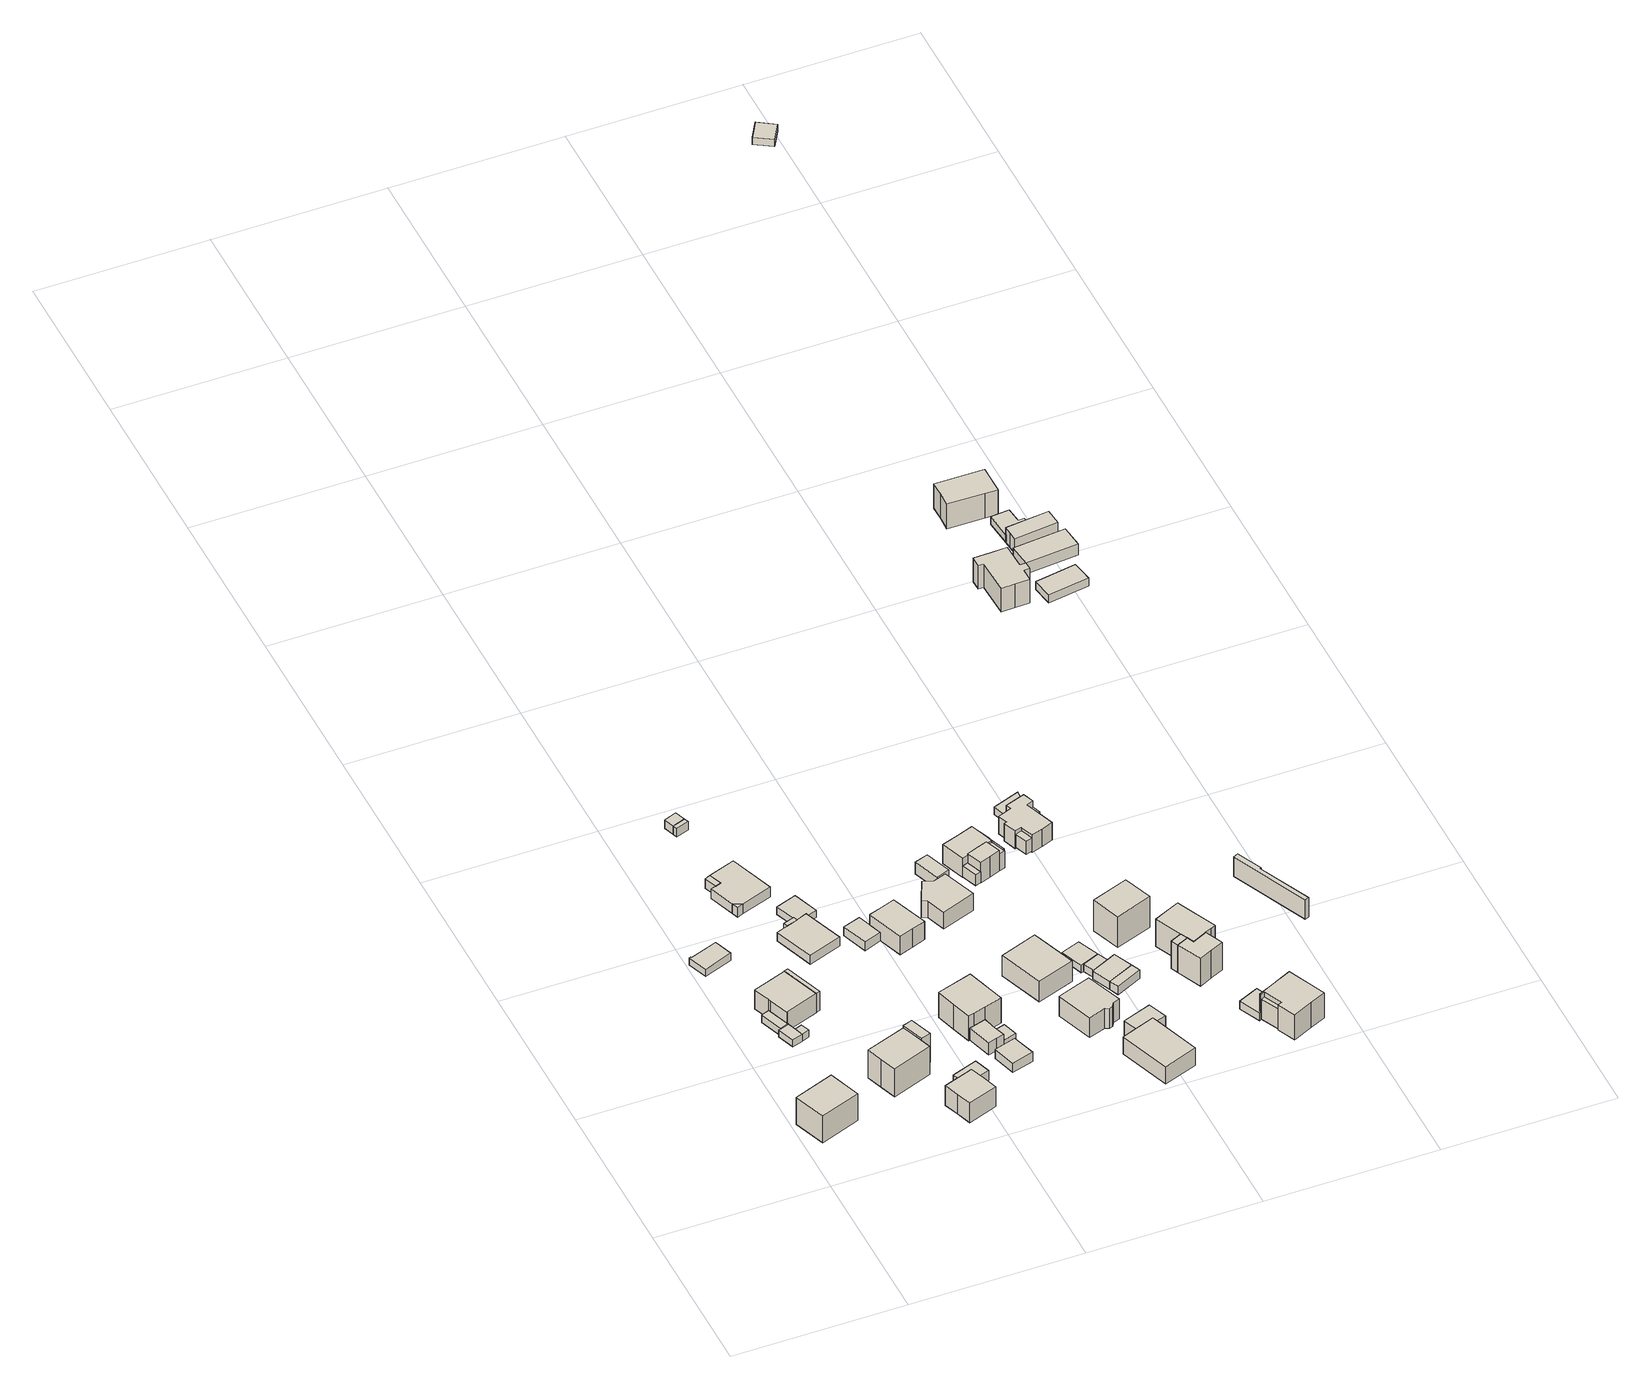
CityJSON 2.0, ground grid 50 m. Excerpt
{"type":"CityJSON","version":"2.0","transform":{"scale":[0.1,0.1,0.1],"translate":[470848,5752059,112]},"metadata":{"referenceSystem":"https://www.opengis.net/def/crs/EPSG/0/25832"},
"CityObjects":{
"building1":{"type":"Building","attributes":{"Gemeindeschluessel":"05754036","BezugspunktDach":"2000","function":"31001_1010","measuredHeight":11.87},"address":[{"country":"Germany","locality":"Schloß Holte-Stukenbrock","thoroughfareNumber":"182","thoroughfareName":"St.-Heinrich-Straße"}],"geometry":[{"type":"Solid","lod":"1","boundaries":[[[[0,1,2,3]],[[4,5,6,7]],[[4,7,3,2]],[[5,4,2,1]],[[6,5,1,0]],[[7,6,0,3]]]]}]},
"building2":{"type":"Building","attributes":{"Gemeindeschluessel":"05754036","BezugspunktDach":"2000","function":"51009_1610","measuredHeight":2.58},"address":[{"country":"Germany"}],"geometry":[{"type":"Solid","lod":"1","boundaries":[[[[8,9,10,11,12,13]],[[14,15,16,17,18,19]],[[14,19,13,12]],[[15,14,12,11]],[[16,15,11,10]],[[17,16,10,9]],[[18,17,9,8]],[[19,18,8,13]]]]}]},
"building3":{"type":"Building","attributes":{"Gemeindeschluessel":"05754036","BezugspunktDach":"2000","function":"51009_1611","measuredHeight":2.61},"address":[{"country":"Germany"}],"geometry":[{"type":"Solid","lod":"1","boundaries":[[[[20,21,22,23,24,25,26]],[[27,28,17,29,16,30,31]],[[27,31,26,25]],[[28,27,25,24]],[[17,28,24,23]],[[29,17,23,22]],[[16,29,22,21]],[[30,16,21,20]],[[31,30,20,26]]]]}]},
"building4":{"type":"Building","attributes":{"Gemeindeschluessel":"05754036","BezugspunktDach":"2000","function":"31001_2723","measuredHeight":2.62},"address":[{"country":"Germany","locality":"Schloß Holte-Stukenbrock","thoroughfareNumber":"187","thoroughfareName":"St.-Heinrich-Straße"}],"geometry":[{"type":"Solid","lod":"1","boundaries":[[[[32,20,26,33]],[[31,30,34,35]],[[31,35,33,26]],[[30,31,26,20]],[[34,30,20,32]],[[35,34,32,33]]]]}]},
"building5":{"type":"Building","attributes":{"Gemeindeschluessel":"05754036","BezugspunktDach":"2100","function":"31001_2463","measuredHeight":2.5,"storeysAboveGround":1},"address":[{"country":"Germany","locality":"Schloß Holte-Stukenbrock","thoroughfareNumber":"187a","thoroughfareName":"St.-Heinrich-Straße"}],"geometry":[{"type":"Solid","lod":"1","boundaries":[[[[36,37,38,39,40,41]],[[42,43,44,45,46,47]],[[42,47,41,40]],[[43,42,40,39]],[[44,43,39,38]],[[45,44,38,37]],[[46,45,37,36]],[[47,46,36,41]]]]}]},
"building6":{"type":"Building","attributes":{"Gemeindeschluessel":"05754036","BezugspunktDach":"2000","function":"31001_1010","measuredHeight":8.91,"storeysAboveGround":1},"address":[{"country":"Germany","locality":"Schloß Holte-Stukenbrock","thoroughfareNumber":"187","thoroughfareName":"St.-Heinrich-Straße"}],"geometry":[{"type":"Solid","lod":"1","boundaries":[[[[48,49,50,51,52,53,54,55]],[[56,57,58,59,60,61,62,63]],[[56,63,55,54]],[[57,56,54,53]],[[58,57,53,52]],[[59,58,52,51]],[[60,59,51,50]],[[61,60,50,49]],[[62,61,49,48]],[[63,62,48,55]]]]}]},
"building7":{"type":"Building","attributes":{"Gemeindeschluessel":"05754036","BezugspunktDach":"2000","function":"31001_1010","measuredHeight":11.39},"address":[{"country":"Germany","locality":"Schloß Holte-Stukenbrock","thoroughfareNumber":"184","thoroughfareName":"St.-Heinrich-Straße"}],"geometry":[{"type":"Solid","lod":"1","boundaries":[[[[64,65,66,67,68,69]],[[70,71,72,73,74,75]],[[70,75,69,68]],[[71,70,68,67]],[[72,71,67,66]],[[73,72,66,65]],[[74,73,65,64]],[[75,74,64,69]]]]}]},
"building8":{"type":"Building","attributes":{"Gemeindeschluessel":"05754036","BezugspunktDach":"2000","function":"51009_1610","measuredHeight":8.88},"address":[{"country":"Germany"}],"geometry":[{"type":"Solid","lod":"1","boundaries":[[[[76,77,78,79]],[[80,81,82,83]],[[80,83,79,78]],[[81,80,78,77]],[[82,81,77,76]],[[83,82,76,79]]]]}]},
"building9":{"type":"Building","attributes":{"Gemeindeschluessel":"05754036","BezugspunktDach":"2000","function":"31001_1010","measuredHeight":9.12},"address":[{"country":"Germany","locality":"Schloß Holte-Stukenbrock","thoroughfareNumber":"184a","thoroughfareName":"St.-Heinrich-Straße"}],"geometry":[{"type":"Solid","lod":"1","boundaries":[[[[84,85,86,87,88,89,90,91]],[[92,93,94,95,96,97,98,99]],[[92,99,91,90]],[[93,92,90,89]],[[94,93,89,88]],[[95,94,88,87]],[[96,95,87,86]],[[97,96,86,85]],[[98,97,85,84]],[[99,98,84,91]]]]}]},
"building10":{"type":"Building","attributes":{"Gemeindeschluessel":"05754036","BezugspunktDach":"2000","function":"31001_2723","measuredHeight":13.67},"address":[{"country":"Germany","locality":"Schloß Holte-Stukenbrock","thoroughfareNumber":"184","thoroughfareName":"St.-Heinrich-Straße"}],"geometry":[{"type":"Solid","lod":"1","boundaries":[[[[100,101,102,103]],[[104,105,106,107]],[[104,107,103,102]],[[105,104,102,101]],[[106,105,101,100]],[[107,106,100,103]]]]}]},
"building11":{"type":"Building","attributes":{"Gemeindeschluessel":"05754036","BezugspunktDach":"2000","function":"51009_1610","measuredHeight":3.2},"address":[{"country":"Germany"}],"geometry":[{"type":"Solid","lod":"1","boundaries":[[[[108,109,110,111]],[[112,113,114,115]],[[112,115,111,110]],[[113,112,110,109]],[[114,113,109,108]],[[115,114,108,111]]]]}]},
"building12":{"type":"Building","attributes":{"Gemeindeschluessel":"05754036","BezugspunktDach":"2000","function":"31001_2463","measuredHeight":3.48},"address":[{"country":"Germany","locality":"Schloß Holte-Stukenbrock","thoroughfareNumber":"184a","thoroughfareName":"St.-Heinrich-Straße"}],"geometry":[{"type":"Solid","lod":"1","boundaries":[[[[116,117,118,119,120,121]],[[122,123,124,125,126,127]],[[122,127,121,120]],[[123,122,120,119]],[[124,123,119,118]],[[125,124,118,117]],[[126,125,117,116]],[[127,126,116,121]]]]}]},
"building13":{"type":"Building","attributes":{"Gemeindeschluessel":"05754036","function":"31001_1010"},"address":[{"country":"Germany","locality":"Schloß Holte-Stukenbrock","thoroughfareNumber":"189a","thoroughfareName":"St.-Heinrich-Straße"}],"children":["building13-1","building13-2"]},
"building13-1":{"type":"BuildingPart","attributes":{"BezugspunktDach":"2000","measuredHeight":3.27,"storeysAboveGround":1},"parents":["building13"],"geometry":[{"type":"Solid","lod":"1","boundaries":[[[[128,108,111,129,130,131,132]],[[133,134,135,115,114,136,137]],[[133,137,132,131]],[[134,133,131,130]],[[135,134,130,129]],[[115,135,129,111]],[[114,115,111,108]],[[136,114,108,128]],[[137,136,128,132]]]]}]},
"building13-2":{"type":"BuildingPart","attributes":{"BezugspunktDach":"2000","measuredHeight":3.32,"storeysAboveGround":1},"address":[{"country":"Germany","locality":"Schloß Holte-Stukenbrock","thoroughfareNumber":"189a","thoroughfareName":"St.-Heinrich-Straße"}],"parents":["building13"],"geometry":[{"type":"Solid","lod":"1","boundaries":[[[[130,138,131]],[[139,134,133]],[[139,133,131,138]],[[134,139,138,130]],[[133,134,130,131]]]]}]},
"building14":{"type":"Building","attributes":{"Gemeindeschluessel":"05754036","BezugspunktDach":"2100","function":"51009_1610","measuredHeight":3},"address":[{"country":"Germany"}],"geometry":[{"type":"Solid","lod":"1","boundaries":[[[[140,141,142,143]],[[144,145,146,147]],[[144,147,143,142]],[[145,144,142,141]],[[146,145,141,140]],[[147,146,140,143]]]]}]},
"building15":{"type":"Building","attributes":{"Gemeindeschluessel":"05754036","BezugspunktDach":"2000","function":"31001_1010","measuredHeight":2.98,"storeysAboveGround":2},"address":[{"country":"Germany","locality":"Schloß Holte-Stukenbrock","thoroughfareNumber":"189","thoroughfareName":"St.-Heinrich-Straße"}],"geometry":[{"type":"Solid","lod":"1","boundaries":[[[[148,149,143,150,151,152]],[[153,154,147,155,156,157]],[[153,157,152,151]],[[154,153,151,150]],[[147,154,150,143]],[[155,147,143,149]],[[156,155,149,148]],[[157,156,148,152]]]]}]},
"building16":{"type":"Building","attributes":{"Gemeindeschluessel":"05754036","BezugspunktDach":"2100","function":"31001_1313","measuredHeight":3.04,"storeysAboveGround":1},"address":[{"country":"Germany","locality":"Schloß Holte-Stukenbrock","thoroughfareNumber":"189a","thoroughfareName":"St.-Heinrich-Straße"}],"geometry":[{"type":"Solid","lod":"1","boundaries":[[[[158,159,160,161]],[[162,163,164,165]],[[162,165,161,160]],[[163,162,160,159]],[[164,163,159,158]],[[165,164,158,161]]]]}]},
"building17":{"type":"Building","attributes":{"Gemeindeschluessel":"05754036","BezugspunktDach":"2100","function":"51009_1610","measuredHeight":2.96},"address":[{"country":"Germany"}],"geometry":[{"type":"Solid","lod":"1","boundaries":[[[[161,160,166,167]],[[168,162,165,169]],[[168,169,167,166]],[[162,168,166,160]],[[165,162,160,161]],[[169,165,161,167]]]]}]},
"building18":{"type":"Building","attributes":{"Gemeindeschluessel":"05754036","BezugspunktDach":"2100","function":"31001_2463","measuredHeight":2.5,"storeysAboveGround":1},"address":[{"country":"Germany","locality":"Schloß Holte-Stukenbrock","thoroughfareNumber":"189","thoroughfareName":"St.-Heinrich-Straße"}],"geometry":[{"type":"Solid","lod":"1","boundaries":[[[[170,171,172,173,174,175]],[[156,155,147,176,177,178]],[[156,178,175,174]],[[155,156,174,173]],[[147,155,173,172]],[[176,147,172,171]],[[177,176,171,170]],[[178,177,170,175]]]]}]},
"building19":{"type":"Building","attributes":{"Gemeindeschluessel":"05754036","BezugspunktDach":"2000","function":"31001_2724","measuredHeight":5.1,"storeysAboveGround":1},"address":[{"country":"Germany","locality":"Schloß Holte-Stukenbrock","thoroughfareNumber":"186","thoroughfareName":"St.-Heinrich-Straße"}],"geometry":[{"type":"Solid","lod":"1","boundaries":[[[[179,180,181,182,183,184,185]],[[186,187,188,189,190,191,192]],[[186,192,185,184]],[[187,186,184,183]],[[188,187,183,182]],[[189,188,182,181]],[[190,189,181,180]],[[191,190,180,179]],[[192,191,179,185]]]]}]},
"building20":{"type":"Building","attributes":{"Gemeindeschluessel":"05754036","BezugspunktDach":"2000","function":"31001_2463","measuredHeight":3.83,"storeysAboveGround":1},"address":[{"country":"Germany","locality":"Schloß Holte-Stukenbrock","thoroughfareNumber":"186","thoroughfareName":"St.-Heinrich-Straße"}],"geometry":[{"type":"Solid","lod":"1","boundaries":[[[[193,194,195,196]],[[197,198,199,200]],[[197,200,196,195]],[[198,197,195,194]],[[199,198,194,193]],[[200,199,193,196]]]]}]},
"building21":{"type":"Building","attributes":{"Gemeindeschluessel":"05754036","BezugspunktDach":"2000","function":"31001_2463","measuredHeight":2.91,"storeysAboveGround":1},"address":[{"country":"Germany","locality":"Schloß Holte-Stukenbrock","thoroughfareNumber":"191","thoroughfareName":"St.-Heinrich-Straße"}],"geometry":[{"type":"Solid","lod":"1","boundaries":[[[[201,202,203,204,205,206]],[[207,208,209,210,211,212]],[[207,212,206,205]],[[208,207,205,204]],[[209,208,204,203]],[[210,209,203,202]],[[211,210,202,201]],[[212,211,201,206]]]]}]},
"building22":{"type":"Building","attributes":{"Gemeindeschluessel":"05754036","BezugspunktDach":"2000","function":"31001_1010","measuredHeight":10.75,"storeysAboveGround":2},"address":[{"country":"Germany","locality":"Schloß Holte-Stukenbrock","thoroughfareNumber":"186","thoroughfareName":"St.-Heinrich-Straße"}],"geometry":[{"type":"Solid","lod":"1","boundaries":[[[[213,214,215,216,217,218,219,220,221]],[[222,223,224,225,226,227,228,229,230]],[[222,230,221,220]],[[223,222,220,219]],[[224,223,219,218]],[[225,224,218,217]],[[226,225,217,216]],[[227,226,216,215]],[[228,227,215,214]],[[229,228,214,213]],[[230,229,213,221]]]]}]},
"building23":{"type":"Building","attributes":{"Gemeindeschluessel":"05754036","BezugspunktDach":"2000","function":"51009_1610","measuredHeight":2.76},"address":[{"country":"Germany"}],"geometry":[{"type":"Solid","lod":"1","boundaries":[[[[231,232,233,234]],[[191,190,235,236]],[[191,236,234,233]],[[190,191,233,232]],[[235,190,232,231]],[[236,235,231,234]]]]}]},
"building24":{"type":"Building","attributes":{"Gemeindeschluessel":"05754036","BezugspunktDach":"2000","function":"31001_1010","measuredHeight":8.39,"storeysAboveGround":1},"address":[{"country":"Germany","locality":"Schloß Holte-Stukenbrock","thoroughfareNumber":"191","thoroughfareName":"St.-Heinrich-Straße"}],"geometry":[{"type":"Solid","lod":"1","boundaries":[[[[237,238,239,240,241,242,243]],[[244,245,246,247,248,249,250]],[[244,250,243,242]],[[245,244,242,241]],[[246,245,241,240]],[[247,246,240,239]],[[248,247,239,238]],[[249,248,238,237]],[[250,249,237,243]]]]}]},
"building25":{"type":"Building","attributes":{"Gemeindeschluessel":"05754036","BezugspunktDach":"2100","function":"31001_1010","measuredHeight":5.79,"storeysAboveGround":1},"address":[{"country":"Germany","locality":"Schloß Holte-Stukenbrock","thoroughfareNumber":"193","thoroughfareName":"St.-Heinrich-Straße"}],"geometry":[{"type":"Solid","lod":"1","boundaries":[[[[251,252,253,254,255,256,257]],[[258,259,260,261,262,263,264]],[[258,264,257,256]],[[259,258,256,255]],[[260,259,255,254]],[[261,260,254,253]],[[262,261,253,252]],[[263,262,252,251]],[[264,263,251,257]]]]}]},
"building26":{"type":"Building","attributes":{"Gemeindeschluessel":"05754036","BezugspunktDach":"2000","function":"31001_1010","measuredHeight":9.81,"storeysAboveGround":2},"address":[{"country":"Germany","locality":"Schloß Holte-Stukenbrock","thoroughfareNumber":"188","thoroughfareName":"St.-Heinrich-Straße"},{"country":"Germany","locality":"Schloß Holte-Stukenbrock","thoroughfareNumber":"188a","thoroughfareName":"St.-Heinrich-Straße"}],"geometry":[{"type":"Solid","lod":"1","boundaries":[[[[265,266,267,268]],[[269,270,271,272]],[[269,272,268,267]],[[270,269,267,266]],[[271,270,266,265]],[[272,271,265,268]]]]}]},
"building27":{"type":"Building","attributes":{"Gemeindeschluessel":"05754036","BezugspunktDach":"2000","function":"31001_1010","measuredHeight":9.34,"storeysAboveGround":2},"address":[{"country":"Germany","locality":"Schloß Holte-Stukenbrock","thoroughfareNumber":"188b","thoroughfareName":"St.-Heinrich-Straße"}],"geometry":[{"type":"Solid","lod":"1","boundaries":[[[[273,274,275,276,277,278,279,280,281]],[[282,283,284,285,286,287,288,289,290]],[[282,290,281,280]],[[283,282,280,279]],[[284,283,279,278]],[[285,284,278,277]],[[286,285,277,276]],[[287,286,276,275]],[[288,287,275,274]],[[289,288,274,273]],[[290,289,273,281]]]]}]},
"building28":{"type":"Building","attributes":{"Gemeindeschluessel":"05754036","BezugspunktDach":"2100","function":"31001_1010","measuredHeight":6,"storeysAboveGround":1},"address":[{"country":"Germany","locality":"Schloß Holte-Stukenbrock","thoroughfareNumber":"188c","thoroughfareName":"St.-Heinrich-Straße"}],"geometry":[{"type":"Solid","lod":"1","boundaries":[[[[291,292,293,294,295,296]],[[297,298,299,300,301,302]],[[297,302,296,295]],[[298,297,295,294]],[[299,298,294,293]],[[300,299,293,292]],[[301,300,292,291]],[[302,301,291,296]]]]}]},
"building29":{"type":"Building","attributes":{"Gemeindeschluessel":"05754036","BezugspunktDach":"2000","function":"31001_2463","measuredHeight":5.08,"storeysAboveGround":1},"address":[{"country":"Germany","locality":"Schloß Holte-Stukenbrock","thoroughfareNumber":"193","thoroughfareName":"St.-Heinrich-Straße"}],"geometry":[{"type":"Solid","lod":"1","boundaries":[[[[303,304,305,306]],[[307,308,309,310]],[[307,310,306,305]],[[308,307,305,304]],[[309,308,304,303]],[[310,309,303,306]]]]}]},
"building30":{"type":"Building","attributes":{"Gemeindeschluessel":"05754036","BezugspunktDach":"2100","function":"31001_2463","measuredHeight":5.83,"storeysAboveGround":1},"address":[{"country":"Germany","locality":"Schloß Holte-Stukenbrock","thoroughfareNumber":"188c","thoroughfareName":"St.-Heinrich-Straße"}],"geometry":[{"type":"Solid","lod":"1","boundaries":[[[[311,312,313,314,315,316]],[[317,301,300,299,318,319]],[[317,319,316,315]],[[301,317,315,314]],[[300,301,314,313]],[[299,300,313,312]],[[318,299,312,311]],[[319,318,311,316]]]]}]},
"building31":{"type":"Building","attributes":{"Gemeindeschluessel":"05754036","BezugspunktDach":"2000","function":"51009_1610","measuredHeight":3.77},"address":[{"country":"Germany"}],"geometry":[{"type":"Solid","lod":"1","boundaries":[[[[320,321,322,323]],[[324,325,326,327]],[[324,327,323,322]],[[325,324,322,321]],[[326,325,321,320]],[[327,326,320,323]]]]}]},
"building32":{"type":"Building","attributes":{"Gemeindeschluessel":"05754036","BezugspunktDach":"2000","function":"31001_2463","measuredHeight":2.5},"address":[{"country":"Germany","locality":"Schloß Holte-Stukenbrock","thoroughfareNumber":"190","thoroughfareName":"St.-Heinrich-Straße"}],"geometry":[{"type":"Solid","lod":"1","boundaries":[[[[328,329,330,331,332]],[[333,334,335,336,337]],[[333,337,332,331]],[[334,333,331,330]],[[335,334,330,329]],[[336,335,329,328]],[[337,336,328,332]]]]}]},
"building33":{"type":"Building","attributes":{"Gemeindeschluessel":"05754036","BezugspunktDach":"2000","function":"31001_2463","measuredHeight":2.5},"address":[{"country":"Germany","locality":"Schloß Holte-Stukenbrock","thoroughfareNumber":"190","thoroughfareName":"St.-Heinrich-Straße"}],"geometry":[{"type":"Solid","lod":"1","boundaries":[[[[328,332,338,339]],[[340,337,336,341]],[[340,341,339,338]],[[337,340,338,332]],[[336,337,332,328]],[[341,336,328,339]]]]}]},
"building34":{"type":"Building","attributes":{"Gemeindeschluessel":"05754036","function":"31001_1010"},"address":[{"country":"Germany","locality":"Schloß Holte-Stukenbrock","thoroughfareNumber":"195","thoroughfareName":"St.-Heinrich-Straße"}],"children":["building34-1","building34-2"]},
"building34-1":{"type":"BuildingPart","attributes":{"BezugspunktDach":"2000","measuredHeight":8.07,"storeysAboveGround":1},"parents":["building34"],"geometry":[{"type":"Solid","lod":"1","boundaries":[[[[342,343,344,345,346,347,348,349]],[[350,351,352,353,354,355,356,357]],[[350,357,349,348]],[[351,350,348,347]],[[352,351,347,346]],[[353,352,346,345]],[[354,353,345,344]],[[355,354,344,343]],[[356,355,343,342]],[[357,356,342,349]]]]}]},
"building34-2":{"type":"BuildingPart","attributes":{"BezugspunktDach":"2000","measuredHeight":8.01,"storeysAboveGround":1},"parents":["building34"],"geometry":[{"type":"Solid","lod":"1","boundaries":[[[[358,359,360,361,362,363]],[[364,365,357,366,367,368]],[[364,368,363,362]],[[365,364,362,361]],[[357,365,361,360]],[[366,357,360,359]],[[367,366,359,358]],[[368,367,358,363]]]]}]},
"building35":{"type":"Building","attributes":{"Gemeindeschluessel":"05754036","BezugspunktDach":"2000","function":"31001_2463","measuredHeight":2.81},"address":[{"country":"Germany","locality":"Schloß Holte-Stukenbrock","thoroughfareNumber":"73","thoroughfareName":"Ebbinghausweg"}],"geometry":[{"type":"Solid","lod":"1","boundaries":[[[[369,370,371,372]],[[373,374,375,376]],[[373,376,372,371]],[[374,373,371,370]],[[375,374,370,369]],[[376,375,369,372]]]]}]},
"building36":{"type":"Building","attributes":{"Gemeindeschluessel":"05754036","BezugspunktDach":"2000","function":"51009_1610","measuredHeight":2.82},"address":[{"country":"Germany"}],"geometry":[{"type":"Solid","lod":"1","boundaries":[[[[372,371,377,378]],[[379,373,376,380]],[[379,380,378,377]],[[373,379,377,371]],[[376,373,371,372]],[[380,376,372,378]]]]}]},
"building37":{"type":"Building","attributes":{"Gemeindeschluessel":"05754036","BezugspunktDach":"2000","function":"51009_1610","measuredHeight":5.77},"address":[{"country":"Germany"}],"geometry":[{"type":"Solid","lod":"1","boundaries":[[[[381,382,383,384,385]],[[386,387,388,389,390]],[[386,390,385,384]],[[387,386,384,383]],[[388,387,383,382]],[[389,388,382,381]],[[390,389,381,385]]]]}]},
"building38":{"type":"Building","attributes":{"Gemeindeschluessel":"05754036","BezugspunktDach":"2000","function":"31001_2723","measuredHeight":3.65},"address":[{"country":"Germany","locality":"Schloß Holte-Stukenbrock","thoroughfareNumber":"195","thoroughfareName":"St.-Heinrich-Straße"}],"geometry":[{"type":"Solid","lod":"1","boundaries":[[[[391,392,393,394,395,396,397]],[[398,399,355,354,353,400,401]],[[398,401,397,396]],[[399,398,396,395]],[[355,399,395,394]],[[354,355,394,393]],[[353,354,393,392]],[[400,353,392,391]],[[401,400,391,397]]]]}]},
"building39":{"type":"Building","attributes":{"Gemeindeschluessel":"05754036","BezugspunktDach":"2000","function":"51009_1611","measuredHeight":3.53},"address":[{"country":"Germany"}],"geometry":[{"type":"Solid","lod":"1","boundaries":[[[[395,394,402,403,404]],[[389,388,405,406,407]],[[389,407,404,403]],[[388,389,403,402]],[[405,388,402,394]],[[406,405,394,395]],[[407,406,395,404]]]]}]},
"building40":{"type":"Building","attributes":{"Gemeindeschluessel":"05754036","BezugspunktDach":"2000","function":"31001_1130","measuredHeight":13.26},"address":[{"country":"Germany","locality":"Schloß Holte-Stukenbrock","thoroughfareNumber":"190","thoroughfareName":"St.-Heinrich-Straße"}],"geometry":[{"type":"Solid","lod":"1","boundaries":[[[[408,409,410,411]],[[412,413,414,415]],[[412,415,411,410]],[[413,412,410,409]],[[414,413,409,408]],[[415,414,408,411]]]]}]},
"building41":{"type":"Building","attributes":{"Gemeindeschluessel":"05754036","BezugspunktDach":"2000","function":"51009_1610","measuredHeight":9.49},"address":[{"country":"Germany"}],"geometry":[{"type":"Solid","lod":"1","boundaries":[[[[416,417,418,419]],[[420,421,422,423]],[[420,423,419,418]],[[421,420,418,417]],[[422,421,417,416]],[[423,422,416,419]]]]}]},
"building42":{"type":"Building","attributes":{"Gemeindeschluessel":"05754036","function":"31001_1010"},"address":[{"country":"Germany","locality":"Schloß Holte-Stukenbrock","thoroughfareNumber":"77","thoroughfareName":"Ebbinghausweg"}],"children":["building42-1","building42-2"]},
"building42-1":{"type":"BuildingPart","attributes":{"BezugspunktDach":"2000","measuredHeight":8.69},"parents":["building42"],"geometry":[{"type":"Solid","lod":"1","boundaries":[[[[424,425,426,427,428,429,430,431,432,433,434,435,436,437,438]],[[439,440,441,442,443,444,445,446,447,448,449,450,451,452,453]],[[439,453,438,437]],[[440,439,437,436]],[[441,440,436,435]],[[442,441,435,434]],[[443,442,434,433]],[[444,443,433,432]],[[445,444,432,431]],[[446,445,431,430]],[[447,446,430,429]],[[448,447,429,428]],[[449,448,428,427]],[[450,449,427,426]],[[451,450,426,425]],[[452,451,425,424]],[[453,452,424,438]]]]}]},
"building42-2":{"type":"BuildingPart","attributes":{"BezugspunktDach":"2000","measuredHeight":4.51},"address":[{"country":"Germany","locality":"Schloß Holte-Stukenbrock","thoroughfareNumber":"77","thoroughfareName":"Ebbinghausweg"}],"parents":["building42"],"geometry":[{"type":"Solid","lod":"1","boundaries":[[[[454,455,456,457]],[[458,459,460,461]],[[458,461,457,456]],[[459,458,456,455]],[[460,459,455,454]],[[461,460,454,457]]]]}]},
"building43":{"type":"Building","attributes":{"Gemeindeschluessel":"05754036","BezugspunktDach":"2000","function":"31001_1130","measuredHeight":12.21},"address":[{"country":"Germany","locality":"Schloß Holte-Stukenbrock","thoroughfareNumber":"73","thoroughfareName":"Ebbinghausweg"}],"geometry":[{"type":"Solid","lod":"1","boundaries":[[[[418,462,463,464,465,466,467,468,419]],[[469,470,471,472,473,474,475,476,477]],[[469,477,419,468]],[[470,469,468,467]],[[471,470,467,466]],[[472,471,466,465]],[[473,472,465,464]],[[474,473,464,463]],[[475,474,463,462]],[[476,475,462,418]],[[477,476,418,419]]]]}]},
"building44":{"type":"Building","attributes":{"Gemeindeschluessel":"05754036","BezugspunktDach":"2000","function":"31001_2463","measuredHeight":2.81},"address":[{"country":"Germany","locality":"Schloß Holte-Stukenbrock","thoroughfareNumber":"69","thoroughfareName":"Ebbinghausweg"}],"geometry":[{"type":"Solid","lod":"1","boundaries":[[[[478,479,480,481,482,483]],[[484,485,486,487,488,489]],[[484,489,483,482]],[[485,484,482,481]],[[486,485,481,480]],[[487,486,480,479]],[[488,487,479,478]],[[489,488,478,483]]]]}]},
"building45":{"type":"Building","attributes":{"Gemeindeschluessel":"05754036","BezugspunktDach":"2000","function":"51009_1611","measuredHeight":2.66},"address":[{"country":"Germany"}],"geometry":[{"type":"Solid","lod":"1","boundaries":[[[[490,491,492,493]],[[448,494,495,450]],[[448,450,493,492]],[[494,448,492,491]],[[495,494,491,490]],[[450,495,490,493]]]]}]},
"building46":{"type":"Building","attributes":{"Gemeindeschluessel":"05754036","BezugspunktDach":"2000","function":"31001_1130","measuredHeight":11.36},"address":[{"country":"Germany","locality":"Schloß Holte-Stukenbrock","thoroughfareNumber":"73","thoroughfareName":"Ebbinghausweg"}],"geometry":[{"type":"Solid","lod":"1","boundaries":[[[[496,497,498,499,500,501,502,503,504,505]],[[506,507,508,509,510,511,512,513,514,515]],[[506,515,505,504]],[[507,506,504,503]],[[508,507,503,502]],[[509,508,502,501]],[[510,509,501,500]],[[511,510,500,499]],[[512,511,499,498]],[[513,512,498,497]],[[514,513,497,496]],[[515,514,496,505]]]]}]},
"building47":{"type":"Building","attributes":{"Gemeindeschluessel":"05754036","BezugspunktDach":"2000","function":"51009_1610","measuredHeight":3.85},"address":[{"country":"Germany"}],"geometry":[{"type":"Solid","lod":"1","boundaries":[[[[516,517,518,519]],[[520,521,522,523]],[[520,523,519,518]],[[521,520,518,517]],[[522,521,517,516]],[[523,522,516,519]]]]}]},
"building48":{"type":"Building","attributes":{"Gemeindeschluessel":"05754036","BezugspunktDach":"2000","function":"31001_1130","measuredHeight":3.36},"address":[{"country":"Germany","locality":"Schloß Holte-Stukenbrock","thoroughfareNumber":"73","thoroughfareName":"Ebbinghausweg"}],"geometry":[{"type":"Solid","lod":"1","boundaries":[[[[524,525,526,527,528]],[[529,530,531,532,533]],[[529,533,528,527]],[[530,529,527,526]],[[531,530,526,525]],[[532,531,525,524]],[[533,532,524,528]]]]}]},
"building49":{"type":"Building","attributes":{"Gemeindeschluessel":"05754036","function":"31001_1010"},"address":[{"country":"Germany","locality":"Schloß Holte-Stukenbrock","thoroughfareNumber":"69","thoroughfareName":"Ebbinghausweg"}],"children":["building49-1","building49-2"]},
"building49-1":{"type":"BuildingPart","attributes":{"BezugspunktDach":"2000","measuredHeight":11.23},"parents":["building49"],"geometry":[{"type":"Solid","lod":"1","boundaries":[[[[534,535,536,537,538,539,540,541,542,543,544]],[[545,546,547,548,549,550,489,488,487,551,552]],[[545,552,544,543]],[[546,545,543,542]],[[547,546,542,541]],[[548,547,541,540]],[[549,548,540,539]],[[550,549,539,538]],[[489,550,538,537]],[[488,489,537,536]],[[487,488,536,535]],[[551,487,535,534]],[[552,551,534,544]]]]}]},
"building49-2":{"type":"BuildingPart","attributes":{"BezugspunktDach":"2000","measuredHeight":6.83},"address":[{"country":"Germany","locality":"Schloß Holte-Stukenbrock","thoroughfareNumber":"69","thoroughfareName":"Ebbinghausweg"}],"parents":["building49"],"geometry":[{"type":"Solid","lod":"1","boundaries":[[[[553,554,555,556]],[[557,558,559,560]],[[557,560,556,555]],[[558,557,555,554]],[[559,558,554,553]],[[560,559,553,556]]]]}]},
"building50":{"type":"Building","attributes":{"Gemeindeschluessel":"05754036","BezugspunktDach":"2000","function":"51009_1610","measuredHeight":6.63},"address":[{"country":"Germany"}],"geometry":[{"type":"Solid","lod":"1","boundaries":[[[[561,562,563,564,565,566]],[[567,568,569,570,571,572]],[[567,572,566,565]],[[568,567,565,564]],[[569,568,564,563]],[[570,569,563,562]],[[571,570,562,561]],[[572,571,561,566]]]]}]},
"building51":{"type":"Building","attributes":{"Gemeindeschluessel":"05754036","BezugspunktDach":"2000","function":"31001_1010","measuredHeight":10.16},"address":[{"country":"Germany","locality":"Schloß Holte-Stukenbrock","thoroughfareNumber":"88","thoroughfareName":"Ebbinghausweg"}],"geometry":[{"type":"Solid","lod":"1","boundaries":[[[[573,574,575,576,577,578,579,580,581,582,583,584]],[[585,586,587,588,589,590,591,592,593,594,595,596]],[[585,596,584,583]],[[586,585,583,582]],[[587,586,582,581]],[[588,587,581,580]],[[589,588,580,579]],[[590,589,579,578]],[[591,590,578,577]],[[592,591,577,576]],[[593,592,576,575]],[[594,593,575,574]],[[595,594,574,573]],[[596,595,573,584]]]]}]},
"building52":{"type":"Building","attributes":{"Gemeindeschluessel":"05754036","BezugspunktDach":"2000","function":"31001_2463","measuredHeight":2.82},"address":[{"country":"Germany","locality":"Schloß Holte-Stukenbrock","thoroughfareNumber":"88","thoroughfareName":"Ebbinghausweg"}],"geometry":[{"type":"Solid","lod":"1","boundaries":[[[[597,598,599,600]],[[601,602,603,604]],[[601,604,600,599]],[[602,601,599,598]],[[603,602,598,597]],[[604,603,597,600]]]]}]},
"building53":{"type":"Building","attributes":{"Gemeindeschluessel":"05754036","BezugspunktDach":"2000","function":"31001_1010","measuredHeight":10.27},"address":[{"country":"Germany","locality":"Schloß Holte-Stukenbrock","thoroughfareNumber":"90","thoroughfareName":"Ebbinghausweg"}],"geometry":[{"type":"Solid","lod":"1","boundaries":[[[[605,606,607,608,609,610,611]],[[612,613,614,615,616,617,618]],[[612,618,611,610]],[[613,612,610,609]],[[614,613,609,608]],[[615,614,608,607]],[[616,615,607,606]],[[617,616,606,605]],[[618,617,605,611]]]]}]},
"building54":{"type":"Building","attributes":{"Gemeindeschluessel":"05754036","BezugspunktDach":"2000","function":"31001_2723","measuredHeight":4.4},"address":[{"country":"Germany","locality":"Schloß Holte-Stukenbrock","thoroughfareNumber":"90","thoroughfareName":"Ebbinghausweg"}],"geometry":[{"type":"Solid","lod":"1","boundaries":[[[[619,620,621,622,623,624]],[[625,626,627,628,629,630]],[[625,630,624,623]],[[626,625,623,622]],[[627,626,622,621]],[[628,627,621,620]],[[629,628,620,619]],[[630,629,619,624]]]]}]},
"building55":{"type":"Building","attributes":{"Gemeindeschluessel":"05754036","BezugspunktDach":"2000","function":"31001_2463","measuredHeight":5.22},"address":[{"country":"Germany","locality":"Schloß Holte-Stukenbrock","thoroughfareNumber":"88","thoroughfareName":"Ebbinghausweg"}],"geometry":[{"type":"Solid","lod":"1","boundaries":[[[[631,632,633,634]],[[635,636,637,638]],[[635,638,634,633]],[[636,635,633,632]],[[637,636,632,631]],[[638,637,631,634]]]]}]},
"building56":{"type":"Building","attributes":{"Gemeindeschluessel":"05754036","BezugspunktDach":"2000","function":"31001_2723","measuredHeight":5.79},"address":[{"country":"Germany","locality":"Schloß Holte-Stukenbrock","thoroughfareNumber":"90","thoroughfareName":"Ebbinghausweg"}],"geometry":[{"type":"Solid","lod":"1","boundaries":[[[[639,640,641,642,643]],[[644,645,628,646,647]],[[644,647,643,642]],[[645,644,642,641]],[[628,645,641,640]],[[646,628,640,639]],[[647,646,639,643]]]]}]},
"building57":{"type":"Building","attributes":{"Gemeindeschluessel":"05711000","BezugspunktDach":"2000","function":"31001_2460","measuredHeight":2.43},"address":[{"country":"Germany"}],"geometry":[{"type":"Solid","lod":"1","boundaries":[[[[648,649,650,651]],[[652,653,654,655]],[[652,655,651,650]],[[653,652,650,649]],[[654,653,649,648]],[[655,654,648,651]]]]}]}
},
"vertices":[
[129,291,107],[12,248,107],[46,154,107],[163,197,107],[46,154,14],[12,248,14],[129,291,14],[163,197,14],
[88,645,40],[112,578,40],[137,587,40],[136,589,40],[135,588,40],[111,653,40],[135,588,14],[136,589,14],[137,587,14],[112,578,14],[88,645,14],[111,653,14],
[146,562,38],[137,587,38],[122,582,38],[112,578,38],[106,576,38],[124,526,38],[155,536,38],[124,526,14],[106,576,14],[122,582,14],[146,562,14],[155,536,14],
[167,570,38],[177,544,38],[167,570,14],[177,544,14],
[13,925,36],[12,928,36],[7,926,36],[28,869,36],[112,900,36],[93,954,36],[112,900,11],[28,869,11],[7,926,11],[12,928,11],[13,925,11],[93,954,11],
[232,624,79],[212,680,79],[191,736,79],[93,701,79],[111,653,79],[114,645,79],[135,588,79],[136,589,79],[135,588,13],[114,645,13],[111,653,13],[93,701,13],[191,736,13],[212,680,13],[232,624,13],[136,589,13],
[388,332,112],[371,379,112],[253,337,112],[270,290,112],[287,242,112],[404,285,112],[287,242,15],[270,290,15],[253,337,15],[371,379,15],[388,332,15],[404,285,15],
[203,741,80],[191,736,80],[232,624,80],[244,628,80],[232,624,14],[191,736,14],[203,741,14],[244,628,14],
[495,145,86],[480,186,86],[479,188,86],[460,181,86],[392,157,86],[408,113,86],[423,70,86],[510,101,86],[423,70,18],[408,113,18],[392,157,18],[460,181,18],[479,188,18],[480,186,18],[495,145,18],[510,101,18],
[398,389,120],[371,379,120],[394,314,120],[422,323,120],[394,314,19],[371,379,19],[398,389,19],[422,323,19],
[179,1188,45],[163,1181,45],[177,1144,45],[193,1150,45],[177,1144,12],[163,1181,12],[179,1188,12],[193,1150,12],
[518,251,49],[444,224,49],[460,181,49],[479,188,49],[480,186,49],[534,204,49],[480,186,14],[479,188,14],[460,181,14],[444,224,14],[518,251,14],[534,204,14],
[257,1216,45],[161,1139,45],[188,1064,45],[214,1052,45],[304,1084,45],[214,1052,12],[188,1064,12],[161,1139,12],[257,1216,12],[304,1084,12],
[195,1045,45],[195,1045,12],
[314,956,42],[280,944,42],[285,932,42],[318,944,42],[285,932,12],[280,944,12],[314,956,12],[318,944,12],
[350,952,42],[349,956,42],[252,920,42],[294,803,42],[392,838,42],[294,803,12],[252,920,12],[349,956,12],[350,952,12],[392,838,12],
[197,1450,41],[161,1436,41],[171,1406,41],[208,1419,41],[171,1406,11],[161,1436,11],[197,1450,11],[208,1419,11],
[176,1393,41],[213,1406,41],[176,1393,11],[213,1406,11],
[353,1037,37],[292,1015,37],[318,944,37],[349,956,37],[350,952,37],[380,963,37],[292,1015,12],[353,1037,12],[380,963,12],
[622,308,57],[609,351,57],[601,380,57],[576,373,57],[552,366,57],[574,293,57],[598,301,57],[574,293,15],[552,366,15],[576,373,15],[601,380,15],[609,351,15],[622,308,15],[598,301,15],
[647,295,46],[584,276,46],[604,208,46],[668,227,46],[604,208,14],[584,276,14],[647,295,14],[668,227,14],
[480,847,45],[481,848,45],[468,885,45],[416,867,45],[443,791,45],[494,810,45],[443,791,15],[416,867,15],[468,885,15],[481,848,15],[480,847,15],[494,810,15],
[601,380,101],[653,396,101],[639,442,101],[635,454,101],[617,512,101],[514,480,101],[531,422,101],[549,365,101],[564,369,101],[549,365,14],[531,422,14],[514,480,14],[617,512,14],[635,454,14],[639,442,14],[653,396,14],[601,380,14],[564,369,14],
[648,363,37],[609,351,37],[622,308,37],[661,320,37],[648,363,15],[661,320,15],
[600,768,80],[560,876,80],[520,862,80],[481,848,80],[480,847,80],[519,739,80],[559,753,80],[519,739,17],[480,847,17],[481,848,17],[520,862,17],[560,876,17],[600,768,17],[559,753,17],
[685,906,75],[658,918,75],[626,850,75],[642,842,75],[662,785,75],[761,821,75],[725,920,75],[761,821,17],[662,785,17],[642,842,17],[626,850,17],[658,918,17],[685,906,17],[725,920,17],
[836,599,87],[727,559,87],[775,428,87],[884,467,87],[775,428,17],[727,559,17],[836,599,17],[884,467,17],
[938,286,85],[899,393,85],[850,376,85],[800,358,85],[839,250,85],[889,268,85],[901,263,85],[911,266,85],[917,278,85],[911,266,16],[901,263,16],[889,268,16],[839,250,16],[800,358,16],[850,376,16],[899,393,16],[938,286,16],[917,278,16],
[997,180,76],[992,194,76],[936,173,76],[893,157,76],[947,7,76],[1046,43,76],[947,7,16],[893,157,16],[936,173,16],[992,194,16],[997,180,16],[1046,43,16],
[719,1024,58],[680,1010,58],[708,933,58],[747,948,58],[708,933,17],[680,1010,17],[719,1024,17],[747,948,17],
[921,215,74],[936,173,74],[992,194,74],[997,180,74],[1026,189,74],[1005,245,74],[1026,189,16],[921,215,16],[1005,245,16],
[803,955,56],[786,949,56],[803,904,56],[820,910,56],[803,904,19],[786,949,19],[803,955,19],[820,910,19],
[976,511,43],[949,574,43],[894,554,43],[919,487,43],[926,490,43],[919,487,18],[894,554,18],[949,574,18],[976,511,18],[926,490,18],
[940,457,43],[990,479,43],[940,457,18],[990,479,18],
[883,984,82],[870,1021,82],[858,1053,82],[857,1053,82],[810,1036,82],[761,1019,82],[786,949,82],[835,967,82],[786,949,17],[761,1019,17],[810,1036,17],[857,1053,17],[858,1053,17],[870,1021,17],[883,984,17],[835,967,17],
[883,933,88],[866,978,88],[835,967,88],[803,955,88],[820,910,88],[851,921,88],[820,910,17],[803,955,17],[866,978,17],[883,933,17],[851,921,17],
[1013,489,46],[936,453,46],[960,399,46],[1037,434,46],[960,399,18],[936,453,18],[1013,489,18],[1037,434,18],
[972,371,46],[1049,407,46],[972,371,18],[1049,407,18],
[889,969,76],[883,984,76],[866,978,76],[883,933,76],[900,939,76],[883,933,18],[866,978,18],[883,984,18],[889,969,18],[900,939,18],
[856,1054,45],[857,1053,45],[858,1053,45],[870,1021,45],[897,1031,45],[898,1031,45],[886,1064,45],[898,1031,17],[897,1031,17],[856,1054,17],[886,1064,17],
[883,984,45],[889,969,45],[916,979,45],[870,1021,18],[897,1031,18],[916,979,18],
[1125,674,113],[1018,635,113],[1049,551,113],[1157,590,113],[1049,551,6],[1018,635,6],[1125,674,6],[1157,590,6],
[1171,423,114],[1138,408,114],[1147,388,114],[1180,403,114],[1147,388,19],[1138,408,19],[1171,423,19],[1180,403,19],
[1023,1077,79],[1043,1085,79],[1031,1116,79],[978,1097,79],[973,1095,79],[979,1080,79],[939,1065,79],[949,1037,79],[941,1034,79],[955,995,79],[975,1002,79],[989,964,79],[1022,976,79],[1055,988,79],[1036,1040,79],[1055,988,18],[1022,976,18],[989,964,18],[975,1002,18],[955,995,18],[941,1034,18],[949,1037,18],[939,1065,18],[979,1080,18],[973,1095,18],[978,1097,18],[1031,1116,18],[1043,1085,18],[1023,1077,18],[1036,1040,18],
[975,1002,69],[955,995,69],[969,957,69],[989,964,69],[969,957,24],[955,995,24],[975,1002,24],[989,964,24],
[1180,316,114],[1218,334,114],[1256,351,114],[1241,384,114],[1233,403,114],[1195,385,114],[1189,382,114],[1189,382,18],[1195,385,18],[1233,403,18],[1241,384,18],[1256,351,18],[1218,334,18],[1180,316,18],[1147,388,18],[1180,403,18],
[1268,137,47],[1323,163,47],[1296,220,47],[1237,193,47],[1266,131,47],[1270,133,47],[1266,131,19],[1237,193,19],[1296,220,19],[1323,163,19],[1268,137,19],[1270,133,19],
[1037,1167,44],[958,1138,44],[973,1095,44],[1031,1116,44],[958,1138,18],[1037,1167,18],
[1233,403,115],[1251,411,115],[1265,418,115],[1211,536,115],[1173,519,115],[1135,501,115],[1171,423,115],[1180,403,115],[1189,382,115],[1227,400,115],[1189,382,20],[1180,403,20],[1171,423,20],[1135,501,20],[1173,519,20],[1211,536,20],[1265,418,20],[1251,411,20],[1233,403,20],[1227,400,20],
[1043,1085,58],[1023,1077,58],[1036,1040,58],[1052,1059,58],[1036,1040,19],[1023,1077,19],[1043,1085,19],[1052,1059,19],
[1256,400,57],[1251,411,57],[1233,403,57],[1241,384,57],[1252,389,57],[1241,384,24],[1233,403,24],[1251,411,24],[1256,400,24],[1252,389,24],
[1327,165,106],[1323,163,106],[1268,137,106],[1270,133,106],[1282,139,106],[1307,85,106],[1295,80,106],[1319,27,106],[1377,54,106],[1423,75,106],[1373,186,106],[1423,75,19],[1377,54,19],[1319,27,19],[1295,80,19],[1307,85,19],[1282,139,19],[1327,165,19],[1373,186,19],
[1282,139,91],[1270,133,91],[1295,80,91],[1307,85,91],[1295,80,23],[1270,133,23],[1282,139,23],[1307,85,23],
[1469,596,93],[1473,597,93],[1439,671,93],[1425,664,93],[1528,437,93],[1539,442,93],[1528,437,26],[1425,664,26],[1439,671,26],[1473,597,26],[1469,596,26],[1539,442,26],
[1324,1985,102],[1268,1984,102],[1269,1953,102],[1284,1953,102],[1287,1848,102],[1328,1849,102],[1369,1850,102],[1368,1888,102],[1386,1889,102],[1385,1912,102],[1367,1912,102],[1365,1987,102],[1367,1912,20],[1385,1912,20],[1386,1889,20],[1368,1888,20],[1369,1850,20],[1328,1849,20],[1287,1848,20],[1284,1953,20],[1269,1953,20],[1268,1984,20],[1324,1985,20],[1365,1987,20],
[1524,1911,48],[1404,1891,48],[1414,1830,48],[1534,1849,48],[1414,1830,20],[1404,1891,20],[1524,1911,20],[1534,1849,20],
[1431,2284,105],[1289,2285,105],[1289,2242,105],[1288,2199,105],[1395,2198,105],[1431,2197,105],[1431,2241,105],[1431,2197,20],[1395,2198,20],[1288,2199,20],[1289,2242,20],[1289,2285,20],[1431,2284,20],[1431,2241,20],
[1398,2169,47],[1406,2089,47],[1478,2097,47],[1475,2129,47],[1457,2128,47],[1452,2174,47],[1457,2128,21],[1475,2129,21],[1478,2097,21],[1406,2089,21],[1398,2169,21],[1452,2174,21],
[1551,2039,57],[1399,2025,57],[1406,1957,57],[1558,1971,57],[1406,1957,20],[1399,2025,20],[1551,2039,20],[1558,1971,20],
[1532,2103,72],[1406,2089,72],[1408,2065,72],[1410,2040,72],[1537,2054,72],[1410,2040,21],[1408,2065,21],[1532,2103,21],[1537,2054,21],
[1452,3810,49],[1421,3758,49],[1470,3728,49],[1501,3779,49],[1470,3728,25],[1421,3758,25],[1452,3810,25],[1501,3779,25]
]}
